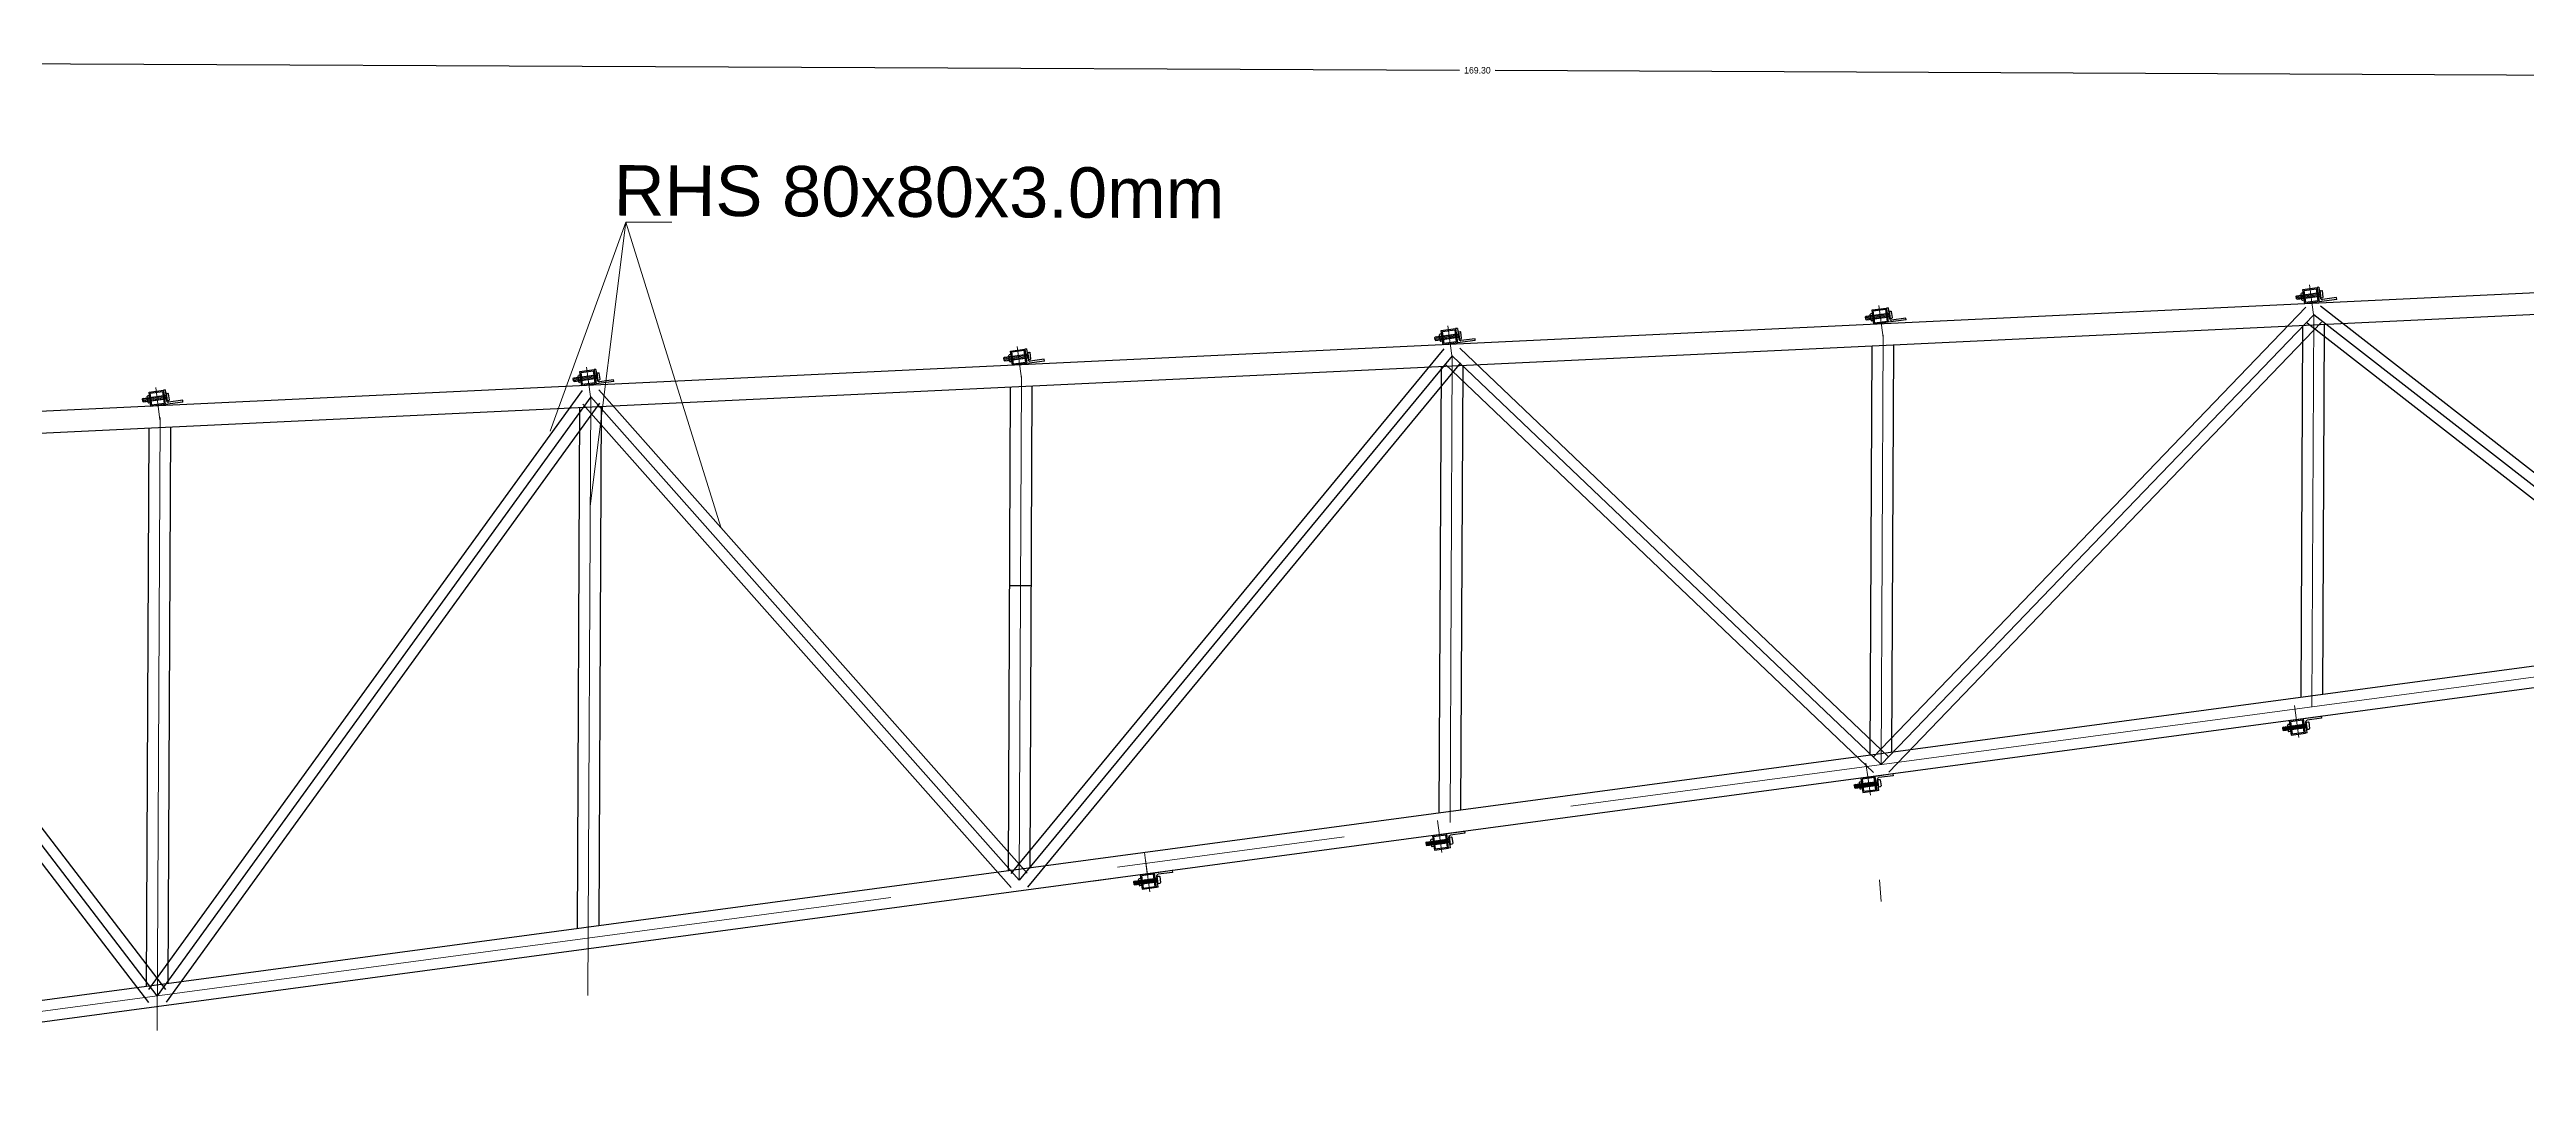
# Model space of a CAD drawing. Extents: x 60675 to 406257, y -6788 to 756297.
# Drawn here: x 393915 to 393983.8, y 755273.1 to 755302.1 of the extents above; entities that cross this region are included whole.
import ezdxf

# ---------------------------------------------------------------- set-up
doc = ezdxf.new("R2010")
doc.units = 0
doc.linetypes.add('CENTER', pattern=[50.8, 31.75, -6.35, 6.35, -6.35])
doc.layers.get('0').update_dxf_attribs({"linetype": 'CONTINUOUS'})
doc.layers.get('Defpoints').update_dxf_attribs({"linetype": 'CONTINUOUS'})
for name, color, linetype, lineweight in [('Center', 9, 'CENTER', 5), ('Dimension', 247, 'CONTINUOUS', 20), ('HATCH', 8, 'CONTINUOUS', 5), ('steel', 40, 'CONTINUOUS', 25), ('TEXT', 7, 'CONTINUOUS', 25)]:
    doc.layers.add(name, color=color, linetype=linetype, lineweight=lineweight)
doc.layers.add('RHS', color=7, linetype='CONTINUOUS', lineweight=25, true_color=0x3dad99)
doc.styles.add('ST-T-50', font='arial.ttf', dxfattribs={"height": 130})
doc.dimstyles.get("Standard").update_dxf_attribs({"dimtxt": 0.18, "dimasz": 0.18, "dimexe": 0.18, "dimexo": 0.0625, "dimgap": 0.09, "dimtad": 0, "dimtih": 1, "dimtoh": 1, "dimdec": 4, "dimzin": 0, "dimdsep": 46, "dimtxsty": 'Standard', "dimcen": 0.09, "dimadec": 0, "dimazin": 0, "dimtfac": 1, "dimtdec": 4, "dimtofl": 0, "dimtmove": 0, "dimatfit": 3, "dimfxl": 1, "dimtolj": 1, "dimtzin": 0, "dimarcsym": 0})

# ---------------------------------------------------------------- blocks, each defined once
blk = doc.blocks.new('purln')
at = {"layer": 'HATCH'}
h = blk.add_hatch(dxfattribs=at)
h.set_pattern_fill('ANSI31', color=256, scale=2, angle=110.41017, style=0)
h.set_pattern_definition([(135.05223, (61128.00902, -7180.81985), (-0.176615475, -0.17693777), [])])
h.paths.add_polyline_path([(60688.25, -6648.01), (60688.14, -6648.5), (60687.36, -6648.33), (60687.46, -6647.84)])
h.paths.add_polyline_path([(60688.35, -6647.53), (60688.25, -6648.01), (60687.46, -6647.84), (60687.57, -6647.35)])
h.paths.add_polyline_path([(60687.57, -6647.35), (60687.46, -6647.84), (60687.4, -6647.83), (60687.51, -6647.34)])
h.paths.add_polyline_path([(60687.4, -6647.83), (60687.46, -6647.84), (60687.36, -6648.33), (60687.29, -6648.32)])
h.paths.add_polyline_path([(60687.4, -6647.83), (60687.29, -6648.32), (60686.74, -6648.19), (60686.85, -6647.71)])
h.paths.add_polyline_path([(60687.51, -6647.34), (60687.4, -6647.83), (60686.85, -6647.71), (60686.96, -6647.22)])
h.paths.add_polyline_path([(60686.96, -6647.22), (60686.85, -6647.71), (60686.77, -6647.69), (60686.87, -6647.2)])
h.paths.add_polyline_path([(60686.77, -6647.69), (60686.85, -6647.71), (60686.74, -6648.19), (60686.66, -6648.18)])
h.paths.add_polyline_path([(60686.87, -6647.2), (60686.66, -6648.18), (60686.02, -6648.04), (60686.24, -6647.06)])
h.paths.add_polyline_path([(60686.24, -6647.06), (60686.02, -6648.04), (60681.86, -6647.12), (60681.75, -6646.94), (60681.9, -6646.26), (60682.08, -6646.14)])
blk.add_line((60686.45, -6644.55), (60684.5, -6653.34), dxfattribs=at)
at = {"layer": 'steel'}
for p, q in [((60681.75, -6646.94), (60681.9, -6646.26)), ((60681.75, -6646.94), (60681.86, -6647.12)), ((60681.86, -6647.12), (60688.14, -6648.5)), ((60681.9, -6646.26), (60682.08, -6646.14)), ((60682.08, -6646.14), (60688.35, -6647.53)), ((60683.03, -6647.74), (60683.39, -6646.08)), ((60683.03, -6647.74), (60683.14, -6647.91)), ((60683.63, -6648.02), (60683.14, -6647.91)), ((60683.39, -6646.08), (60683.57, -6645.96)), ((60684.07, -6646.07), (60683.57, -6645.96)), ((60683.64, -6648.02), (60684.07, -6646.07)), ((60688.15, -6649.16), (60688.02, -6649.13)), ((60688.68, -6646.06), (60688.03, -6648.99)), ((60688.64, -6646.94), (60688.15, -6649.16)), ((60688.18, -6649.02), (60688.67, -6649.13)), ((60688.68, -6646.06), (60688.19, -6645.95)), ((60688.64, -6646.94), (60688.49, -6646.9)), ((60688.61, -6647.07), (60689.1, -6647.18)), ((60688.67, -6649.13), (60688.85, -6649.02)), ((60688.85, -6649.02), (60689.22, -6647.36)), ((60689.1, -6647.18), (60689.22, -6647.36)), ((60692.18, -6650.93), (60687.33, -6649.86)), ((60692.29, -6650.44), (60688.41, -6649.59)), ((60692.18, -6650.93), (60692.29, -6650.44))]:
    blk.add_line(p, q, dxfattribs=at)
for points in [[(60687.33, -6649.86), (60683.42, -6649), (60684.28, -6645.09), (60688.19, -6645.95)], [(60687.1, -6649.5), (60683.78, -6648.77), (60684.51, -6645.45), (60687.83, -6646.18)]]:
    blk.add_lwpolyline(points, close=True, dxfattribs=at)
blk.add_arc((60688.52, -6649.1), 0.5, 167.58185, 257.58185, dxfattribs=at)
blk = doc.blocks.new('*D104')
at = {"color": 0, "lineweight": -2}
blk.add_arc((393869.93, 755286.739), 11.365, 0.63097, 1.67746, dxfattribs=at)
at = {"color": 0, "lineweight": 25}
for points in [[(393881.261, 755287.071), (393881.32, 755287.073), (393881.284, 755287.252)], [(393881.325, 755286.864), (393881.265, 755286.864), (393881.295, 755286.684)]]:
    blk.add_solid(points, dxfattribs=at)
at = {"layer": 'Defpoints', "color": 0, "lineweight": 25}
for p in [(394030.271, 755293.978), (393869.93, 755286.739), (393869.93, 755286.739), (393881.295, 755286.874), (394030.234, 755285.966)]:
    blk.add_point(p, dxfattribs=at)
at = {"color": 0, "insert": (393880.971, 755289.437), "char_height": 0.18, "attachment_point": 5}
blk.add_mtext('\\A1;3°', dxfattribs=at)
blk = doc.blocks.new('*D105')
at = {"color": 0, "lineweight": -2}
for p, q in [((393869.931, 755286.802), (393870.003, 755302.128)), ((393870.182, 755301.947), (393954.158, 755301.553)), ((394039.123, 755301.153), (393955.148, 755301.548)), ((394039.271, 755294.376), (394039.304, 755301.332))]:
    blk.add_line(p, q, dxfattribs=at)
at = {"color": 0, "lineweight": 25}
for points in [[(393870.182, 755301.977), (393870.182, 755301.917), (393870.002, 755301.948)], [(394039.123, 755301.183), (394039.123, 755301.123), (394039.303, 755301.152)]]:
    blk.add_solid(points, dxfattribs=at)
at = {"layer": 'Defpoints', "color": 0, "lineweight": 25}
for p in [(394039.303, 755301.152), (394039.271, 755294.314), (393869.93, 755286.739)]:
    blk.add_point(p, dxfattribs=at)
at = {"color": 0, "insert": (393954.653, 755301.55), "char_height": 0.18, "attachment_point": 5}
blk.add_mtext('\\A1;169.30', dxfattribs=at)

msp = doc.modelspace()

# ---------------------------------------------------------------- linework, layer by layer
for p, q in [((393977.87206, 755294.75886), (393965.85735, 755282.26268)), ((393989.78443, 755285.47501), (393977.87206, 755294.75886)), ((393953.95471, 755293.61806), (393941.93027, 755279.05034)), ((393965.85735, 755282.26268), (393953.95471, 755293.61806)), ((393930.03736, 755292.47727), (393918.00319, 755275.83801)), ((393941.93027, 755279.05034), (393930.03736, 755292.47727)), ((393918.00319, 755275.83801), (393906.12001, 755291.33647)), ((393941.66876, 755287.2432), (393942.26875, 755287.24039))]:
    msp.add_line(p, q)
at = {"layer": 'Center'}
for p, q in [((393977.82089, 755283.86884), (393977.87206, 755294.75886)), ((393953.89381, 755280.65651), (393953.95471, 755293.61806)), ((393965.85735, 755282.26268), (393965.91338, 755294.18846)), ((393941.93027, 755279.05034), (393941.99604, 755293.04767)), ((393929.95922, 755275.84718), (393930.03736, 755292.47727)), ((394039.06058, 755292.09058), (393899.85233, 755273.40117)), ((393917.99866, 755274.87508), (393918.07869, 755291.90687)), ((393945.4885, 755279.22536), (393945.40867, 755279.82003)), ((393965.86563, 755278.4645), (393965.81702, 755279.06252))]:
    msp.add_line(p, q, dxfattribs=at)
at = {"layer": 'Dimension'}
msp.add_line((393944.00184, 755279.02577), (393945.4885, 755279.22536), dxfattribs=at)
at = {"layer": 'HATCH'}
for p, q in [((393931.01338, 755297.33591, -99.4), (393928.90784, 755291.52876, -2.78814)), ((393931.01338, 755297.33591, -99.4), (393930.0231, 755289.44112)), ((393931.01338, 755297.33591, -99.4), (393933.64575, 755288.8559)), ((393932.28443, 755297.32994, -99.4), (393931.01338, 755297.33591, -99.4))]:
    msp.add_line(p, q, dxfattribs=at)
at = {"layer": 'RHS'}
for p, q in [((394039.08828, 755297.98528), (393869.94546, 755289.93918)), ((394039.08548, 755297.38883), (393869.97487, 755289.3227)), ((393977.6558, 755294.96678), (393965.64109, 755282.4706)), ((393989.96884, 755285.71163), (393978.05647, 755294.99548)), ((393978.08831, 755294.55093), (393966.0736, 755282.05475)), ((393977.52212, 755284.13142), (393977.57062, 755294.45473)), ((393989.60002, 755285.23838), (393977.68764, 755294.52223)), ((393978.1225, 755284.21203), (393978.17077, 755294.48336)), ((393953.72334, 755293.80904), (393941.6989, 755279.24132)), ((393966.06443, 755282.47974), (393954.16179, 755293.83513)), ((393965.55858, 755282.52526), (393965.61195, 755293.88434)), ((393966.15896, 755282.60586), (393966.21209, 755293.91296)), ((393954.18607, 755293.42709), (393942.16163, 755278.85937)), ((393953.59504, 755280.91909), (393953.65328, 755293.31394)), ((393965.65026, 755282.04561), (393953.74763, 755293.401)), ((393954.19542, 755280.99969), (393954.25342, 755293.34256)), ((394039.062, 755292.39346), (393899.83799, 755273.70193)), ((393929.79428, 755292.65308), (393917.7601, 755276.01382)), ((393930.28045, 755292.30146), (393918.24627, 755275.6622)), ((393941.70569, 755278.85143), (393929.81279, 755292.27835)), ((393942.15484, 755279.24926), (393930.26193, 755292.67618)), ((393941.6315, 755279.31292), (393941.6946, 755292.74354)), ((393942.23188, 755279.39353), (393942.29474, 755292.77217)), ((394039.05916, 755291.7877), (393899.86668, 755273.1004)), ((393917.70442, 755276.10059), (393917.77726, 755291.60275)), ((393918.3048, 755276.1812), (393918.3774, 755291.63137)), ((393929.66796, 755277.70676), (393929.73593, 755292.17315)), ((393930.26834, 755277.78736), (393930.33607, 755292.20177)), ((393917.76511, 755275.65547), (393905.88194, 755291.15393)), ((393918.24126, 755276.02055), (393906.35809, 755291.51901))]:
    msp.add_line(p, q, dxfattribs=at)

# ---------------------------------------------------------------- block references
at = {"layer": 'Center', "zscale": 0.1}
for p, xscale, yscale, rotation in [((388049.80247, 753836.35838), 0.09999999974959993, 0.09999999965270945, 20.07745414133635), ((388037.8438, 753835.78798), 0.09999999974959993, 0.09999999965270945, 20.07745414133635), ((388025.88513, 753835.21759), 0.09999999974959993, 0.09999999965270945, 20.07745414133635), ((388013.92645, 753834.64719), 0.09999999974959993, 0.09999999965270945, 20.07745414133635), ((387990.0091, 753833.50639), 0.09999999974959993, 0.09999999965270945, 20.07745414133635), ((388001.96778, 753834.07679), 0.09999999974959993, 0.09999999965270945, 20.07745414133635), ((387874.606, 755124.3166), -0.1000000000027058, 0.1000000005158199, 175.2411460797668), ((387862.7127, 755122.71986), -0.1000000000027058, 0.1000000005158199, 175.2411460797668), ((387850.81941, 755121.12313), -0.1000000000027058, 0.1000000005158199, 175.2411460797668), ((387842.70676, 755120.03397), -0.1000000000027058, 0.1000000005158199, 175.2411460797668)]:
    msp.add_blockref('purln', p, dxfattribs=dict(at, xscale=xscale, yscale=yscale, rotation=rotation))

# ---------------------------------------------------------------- texts
at = {"layer": 'TEXT', "insert": (393930.67937, 755298.91791, -99.4), "char_height": 1.4, "width": 26.853851, "attachment_point": 1, "rotation": 359.730789, "style": 'ST-T-50'}
msp.add_mtext('RHS 80x80x3.0mm ', dxfattribs=at)

# ---------------------------------------------------------------- dimensions: what is measured, and where the dimension line sits
dim = msp.add_linear_dim(base=(394039.30316, 755301.15247), p1=(393869.93043, 755286.73922), p2=(394039.27103, 755294.31386), angle=359.730789, dimstyle='Standard', override={"dimdec": 2})
dim.commit()
dim.dimension.update_dxf_attribs({"geometry": '*D105', "text_midpoint": (393954.65253, 755301.55022)})
dim = msp.add_angular_dim_2l(base=(393881.29456, 755286.87356), line1=((394030.27148, 755293.978), (393869.93043, 755286.73922)), line2=((394030.23383, 755285.96561), (393869.93043, 755286.73922)), dimstyle='Standard', override={"dimdec": 2})
dim.commit()
dim.dimension.update_dxf_attribs({"geometry": '*D104', "text_midpoint": (393880.97055, 755289.43685), "dimtype": 162})

doc.saveas('drawing.dxf')
